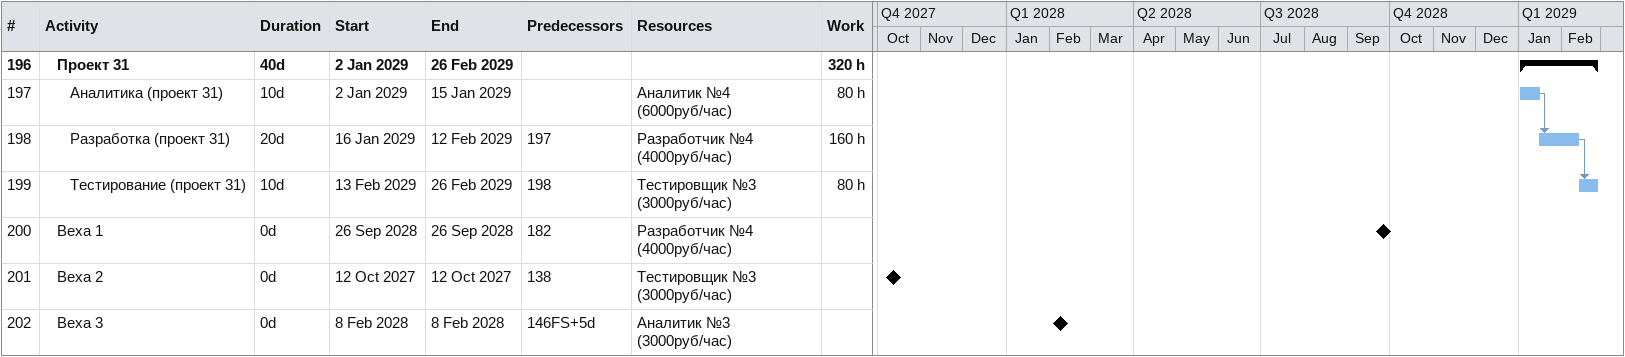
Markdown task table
| ID | Level | Task | Duration | Start | Finish | Predecessors | Resources | Work (h) |
|---|---|---|---|---|---|---|---|---|
| 196 | 2 | **Проект 31** | 40d | 2029-01-02 | 2029-02-26 |  |  | 320 |
| 197 | 3 | Аналитика (проект 31) | 10d | 2029-01-02 | 2029-01-15 |  | Аналитик №4 (6000руб/час) | 80 |
| 198 | 3 | Разработка (проект 31) | 20d | 2029-01-16 | 2029-02-12 | 197 | Разработчик №4 (4000руб/час) | 160 |
| 199 | 3 | Тестирование (проект 31) | 10d | 2029-02-13 | 2029-02-26 | 198 | Тестировщик №3 (3000руб/час) | 80 |
| 200 | 2 | Веха 1 | 0d | 2028-09-26 | 2028-09-26 | 182 | Разработчик №4 (4000руб/час) |  |
| 201 | 2 | Веха 2 | 0d | 2027-10-12 | 2027-10-12 | 138 | Тестировщик №3 (3000руб/час) |  |
| 202 | 2 | Веха 3 | 0d | 2028-02-08 | 2028-02-08 | 146FS+5d | Аналитик №3 (3000руб/час) |  |
